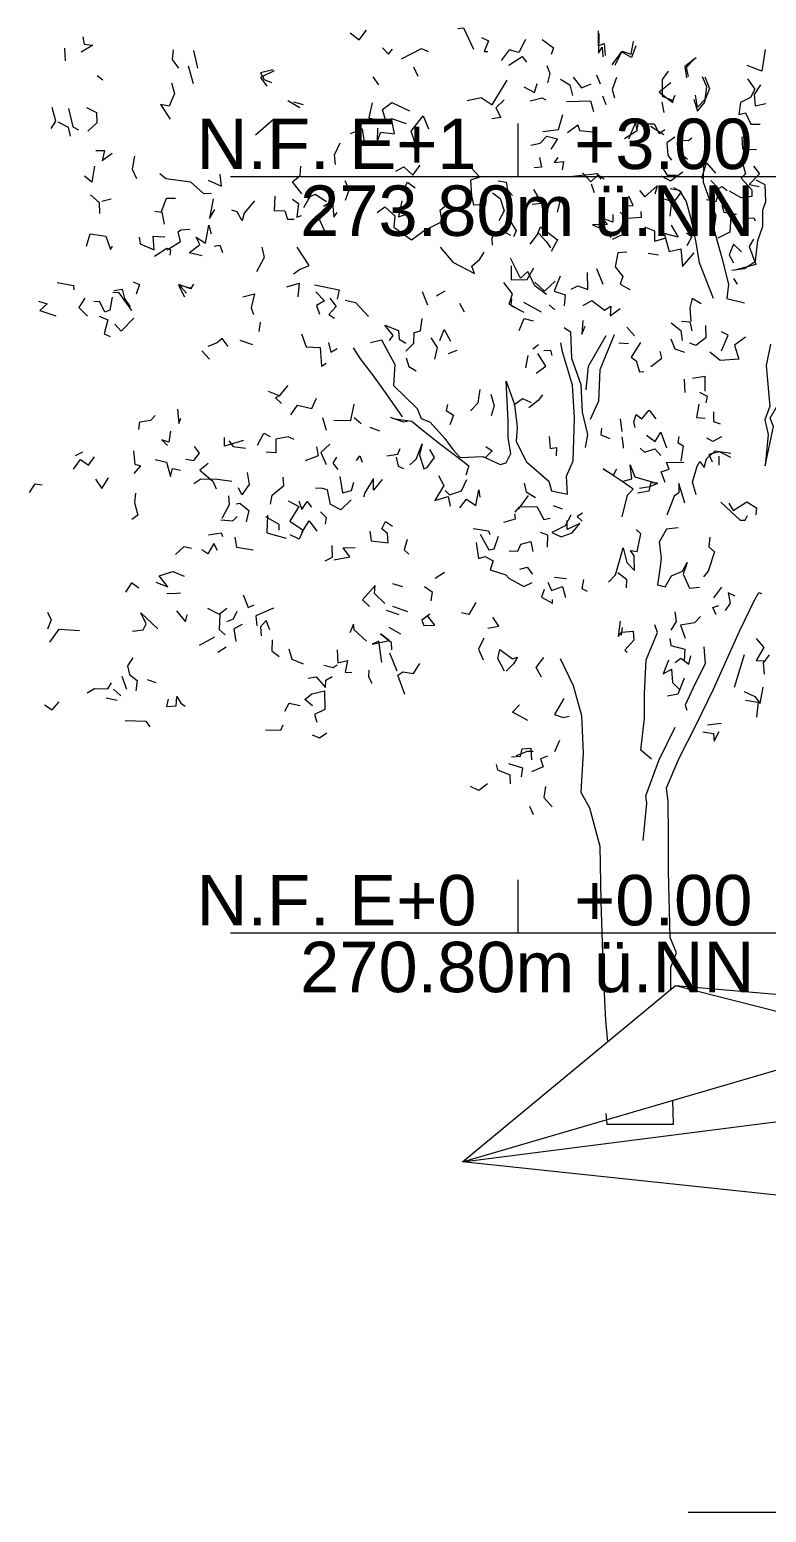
# Model space of a CAD drawing. Header units: millimetres. Extents: x -23163 to 3734, y -4540 to 11969.
# Drawn here: x -23163 to -20242, y -2040 to 3841 of the extents above; entities that cross this region are included whole.
import ezdxf

# ---------------------------------------------------------------- set-up
doc = ezdxf.new("R2010")
doc.units = ezdxf.units.MM
for name, color, linetype, lineweight in [('A-DETL', 90, 'Continuous', 9), ('A-FLOR-LEVL', 51, 'Continuous', 9), ('A-GENM', 13, 'Continuous', 9), ('C-TOPO', 7, 'Continuous', 9), ('G-IMPT', 8, 'Continuous', 9)]:
    doc.layers.add(name, color=color, linetype=linetype, lineweight=lineweight)
doc.styles.add('Arial', font='arial.ttf', dxfattribs={"height": 200})

# ---------------------------------------------------------------- blocks, each defined once
blk = doc.blocks.new('TREE 7M - Baum_29a_dwg-394110-West')
at = {"layer": 'G-IMPT'}
for p, q in [((-23024.2, 3767.9), (-23022.1, 3717.5)), ((-22512.8, 3757.9), (-22497.1, 3687.7)), ((-22895.6, 3659.4), (-22872.9, 3642.2)), ((-22534.3, 3698.2), (-22514.7, 3628)), ((-21801.8, 3654.1), (-21780.1, 3622.3)), ((-21641.3, 3694), (-21623.5, 3656.9)), ((-20915.5, 3661.8), (-20900.4, 3626)), ((-22139.7, 3559.6), (-22091.7, 3531.8)), ((-22117.2, 3554.3), (-22078.7, 3543.8)), ((-20891.7, 3578.3), (-20877.9, 3543.9)), ((-20656.2, 3553.4), (-20647.5, 3512.4)), ((-20648.7, 3423.6), (-20700.8, 3456.7)), ((-20936.1, 3229.8), (-20925, 3195.4)), ((-22876.8, 3161.2), (-22840, 3170.5)), ((-21059.2, 3163.4), (-21071.7, 3117)), ((-20709.7, 2954.5), (-20669.9, 2947.9)), ((-20914.7, 2893.3), (-20889.9, 2831)), ((-20372.5, 2854.2), (-20357.6, 2831.7)), ((-21606.8, 2802.3), (-21584.7, 2749.4)), ((-21549.7, 2785.2), (-21515.7, 2805.1)), ((-21439, 2720.4), (-21456.7, 2754.8)), ((-21204.5, 2760.4), (-21135.2, 2722.1)), ((-21102.6, 2749.9), (-21079.8, 2730.1)), ((-22249.4, 2681), (-22254.1, 2643.9)), ((-20794.7, 2661.5), (-20765.1, 2627.1)), ((-22278.3, 2590.9), (-22328.8, 2608)), ((-21167.1, 2575), (-21144.9, 2592.2)), ((-20826.7, 2599.2), (-20788.3, 2596.6)), ((-22480, 2566.8), (-22450.4, 2533.7)), ((-21502.3, 2556), (-21468.2, 2569.3)), ((-21194.9, 2499.4), (-21186.5, 2548.4)), ((-20568, 2455.1), (-20564.5, 2402.1)), ((-22217.1, 2406.8), (-22170.6, 2388.3)), ((-22001.4, 2302.3), (-21987.4, 2252)), ((-21875.9, 2302.5), (-21847.8, 2278.7)), ((-20821.7, 2297.1), (-20814.3, 2246.8)), ((-21814.5, 2264.1), (-21776, 2249.6)), ((-22981.7, 2151.4), (-22951.6, 2166)), ((-20429, 2113.4), (-20428.3, 2149.2)), ((-21186.6, 1993.3), (-21225.3, 1938.9)), ((-21086.8, 1953.6), (-21050.9, 1940.4)), ((-21555, 1665.6), (-21518.4, 1689.4)), ((-21034.5, 1662.2), (-21082.1, 1667.4)), ((-21723.7, 1644.1), (-21683.9, 1632.3)), ((-20419.7, 1629.8), (-20450.7, 1587.4)), ((-21749.7, 1538.1), (-21699.2, 1521)), ((-21723.6, 1554), (-21665.1, 1532.9)), ((-21739.3, 1470.6), (-21692.7, 1444.1)), ((-20813.3, 1470.3), (-20816.8, 1439.9)), ((-22489.8, 1399.4), (-22428.3, 1432.6)), ((-22416.7, 1371.7), (-22384, 1392.9)), ((-21706.1, 1297), (-21735, 1368.5)), ((-20329.4, 1361), (-20369.5, 1232.4)), ((-22796.9, 1277.2), (-22778.9, 1225.5)), ((-22696.3, 1264), (-22663.1, 1252.1)), ((-22860.2, 1191), (-22816.5, 1181.7)), ((-22830.4, 1225.4), (-22800.9, 1199)), ((-20421.3, 1089.2), (-20475.4, 1082.5)), ((-21080, 978.5), (-21060.9, 1022.2)), ((-21164.4, 726.6), (-21179.4, 759.7))]:
    blk.add_line(p, q, dxfattribs=at)
at = {"layer": 'G-IMPT', "flags": 128}
for points in [[(-21891.8, 3828.9), (-21855.7, 3801.1), (-21827.3, 3839.5)], [(-21465.4, 3845.3), (-21443, 3848), (-21403.3, 3763.2)], [(-20909.2, 3836.7), (-20908.2, 3777.1), (-20884.6, 3786.4), (-20881.1, 3738.7)], [(-20906.3, 3826.1), (-20907.7, 3747.9), (-20892.2, 3771.8), (-20890.3, 3733.3)], [(-22952.3, 3813), (-22946.5, 3783.9), (-22912.1, 3779.9), (-22959.2, 3752.1)], [(-21764, 3769.4), (-21739.8, 3744.3), (-21724.3, 3764.1)], [(-21688, 3725.8), (-21609.4, 3766.9), (-21582.8, 3755)], [(-21371.1, 3809.6), (-21343.1, 3796.4), (-21360.9, 3754), (-21346.4, 3754)], [(-21196.6, 3801.9), (-21223.4, 3750.2), (-21261.9, 3760.7), (-21292.9, 3718.3)], [(-21130.5, 3802), (-21085.1, 3768.9), (-21095.2, 3742.4)], [(-20852.8, 3701.6), (-20814, 3756), (-20778.2, 3744.1), (-20768.4, 3794.4)], [(-20758.9, 3777.2), (-20776.6, 3730.8), (-20816.6, 3753.3), (-20842.2, 3699)], [(-22571.1, 3688.9), (-22596.8, 3723.3), (-22592.1, 3760.4)], [(-21262.2, 3699.8), (-21210, 3734.3), (-21192.4, 3711.8)], [(-20520.4, 3729.8), (-20564.7, 3695.3), (-20558.7, 3650.3)], [(-20530.8, 3724.5), (-20559.4, 3691.3), (-20552.2, 3655.6)], [(-20246.1, 3762), (-20259.2, 3675.8), (-20317.7, 3698.3)], [(-22198.5, 3681.4), (-22247.2, 3669.4), (-22233.5, 3643), (-22204.3, 3631.1)], [(-22193.2, 3677.5), (-22246.9, 3650.9), (-22222.5, 3616.5)], [(-21111.6, 3698.6), (-21100.5, 3666.8), (-21109.2, 3629.7)], [(-21007.8, 3652.4), (-20974.1, 3610), (-20936.1, 3626)], [(-20836.1, 3651.3), (-20852.5, 3603.5), (-20844, 3570.4)], [(-20630.4, 3676.7), (-20655, 3643.5), (-20655.2, 3577.3), (-20612.7, 3560.1), (-20603.8, 3581.3)], [(-20529.5, 3565.5), (-20514.2, 3517.8), (-20485.8, 3553.6), (-20477.5, 3614.6), (-20495.3, 3654.3)], [(-20486.1, 3654.3), (-20466.8, 3608), (-20483.3, 3566.9), (-20514.5, 3533.7), (-20523.2, 3581.4)], [(-20316.9, 3646.6), (-20287.1, 3605.6), (-20305.1, 3572.4), (-20344.4, 3552.5), (-20350.2, 3504.8), (-20323.9, 3511.4), (-20303.3, 3466.4), (-20266.4, 3466.5)], [(-22600.6, 3630.6), (-22588, 3588.2), (-22609.6, 3537.8), (-22644.1, 3544.4), (-22606.1, 3486.2)], [(-21427.7, 3560.5), (-21372.4, 3572.4), (-21328.4, 3543.3), (-21269.2, 3640.1)], [(-21202.7, 3613.7), (-21161.4, 3591.2), (-21150.1, 3627)], [(-21057.9, 3644.4), (-21020.5, 3621.9), (-21010.6, 3579.5)], [(-20620.4, 3630.3), (-20666.1, 3593.2), (-20612.5, 3552.2), (-20607.6, 3574.7)], [(-20265, 3622.8), (-20289.4, 3584.3), (-20286.1, 3539.3), (-20243.9, 3548.6)], [(-23077.1, 3448.5), (-23059.1, 3477.7), (-23073.2, 3532)], [(-22937.1, 3532.1), (-22898.5, 3512.3), (-22896.5, 3471.2), (-22931.6, 3438.1)], [(-21805.3, 3550.7), (-21817.6, 3491.1), (-21785.7, 3483.2)], [(-21748.5, 3470), (-21764, 3524.3), (-21727.4, 3552.1), (-21656.9, 3519.1)], [(-21281.1, 3563.3), (-21315, 3531.4), (-21294.5, 3493), (-21330.1, 3487.7)], [(-21178, 3559.4), (-21130.7, 3570.1), (-21116, 3562.2)], [(-21034, 3555.6), (-20938.9, 3558.4), (-20927.7, 3516)], [(-23051.1, 3475), (-23009.8, 3453.9), (-23002.6, 3418.1)], [(-23008.4, 3528.1), (-22991.3, 3455.2), (-22968.7, 3443.3)], [(-22166.1, 3481.4), (-22196.6, 3485.3), (-22266.9, 3423)], [(-21783.9, 3450), (-21784.3, 3397), (-21770.4, 3434.2), (-21716.1, 3427.6), (-21727.7, 3488.5), (-21669.3, 3468.7)], [(-21682.6, 3395.8), (-21628, 3369.4), (-21650.3, 3438.3), (-21602.4, 3499.3), (-21581.7, 3447.6)], [(-21128.5, 3437.6), (-21065.2, 3445.6), (-21049, 3503.9)], [(-20748.7, 3480.4), (-20756, 3438), (-20804.3, 3407.5)], [(-20787.2, 3407.5), (-20760.5, 3471.2), (-20754.7, 3439.4)], [(-21890.5, 3428.7), (-21844.6, 3447.3), (-21837.2, 3402.3)], [(-21175.1, 3383.2), (-21138.3, 3391.2), (-21112.3, 3419.1), (-21069.9, 3408.5), (-21096.9, 3367.4)], [(-21030.7, 3433.7), (-20988.9, 3462.9), (-20983.2, 3441.7), (-20919.7, 3433.9)], [(-20727.4, 3467.2), (-20686.4, 3467.3), (-20667.3, 3428.9), (-20643.8, 3444.8)], [(-20605, 3414.4), (-20636.3, 3391.8), (-20632.9, 3342.8), (-20618, 3322.9)], [(-20575.7, 3402.5), (-20550.6, 3401.2), (-20537.6, 3411.8)], [(-20338.2, 3416), (-20336.1, 3368.3), (-20280.5, 3365.7)], [(-22899.9, 3361.3), (-22865.6, 3361.3), (-22875.5, 3321.5), (-22836.4, 3350.7)], [(-21950.6, 3306.7), (-21953.9, 3345.2), (-21932.2, 3391.6)], [(-20580.6, 3377.3), (-20585.5, 3353.4), (-20554.7, 3327)], [(-22905.5, 3299), (-22916.4, 3236.7), (-22945.8, 3260.5)], [(-22747.7, 3338.9), (-22756.1, 3287.2), (-22739.6, 3250.1)], [(-22083.4, 3190), (-22121.2, 3237.6), (-22089.9, 3262.9), (-22087.9, 3300)], [(-21711, 3279.2), (-21679.6, 3296.5), (-21643.4, 3263.4), (-21615, 3303.2)], [(-21424.9, 3307.4), (-21377.8, 3255.8), (-21414.6, 3243.8), (-21410.9, 3181.5), (-21402.4, 3145.8), (-21353.5, 3147.1), (-21350.5, 3201.5)], [(-21141.3, 3334.2), (-21132.7, 3295.8), (-21161.8, 3293.1)], [(-21068.6, 3334.3), (-21082.8, 3314.4), (-21045.9, 3318.4), (-21050.7, 3285.3)], [(-20497.9, 3251.5), (-20479.1, 3312.5), (-20442.8, 3271.5)], [(-20491.1, 3319.1), (-20492.4, 3235.6), (-20457.8, 3140.3), (-20441.4, 3104.5), (-20449.7, 3050.2), (-20418.8, 2936.3), (-20391.9, 2831.6), (-20398.9, 2774.6), (-20328.6, 2757.5)], [(-20336.5, 3312.7), (-20323.9, 3269), (-20342.1, 3251.7), (-20299, 3205.4), (-20298.6, 3178.9), (-20342.1, 3173.5), (-20387.5, 3200)], [(-20292.7, 3299.5), (-20268.4, 3269), (-20310, 3226.6), (-20270.2, 3218.7)], [(-22646.1, 3270.1), (-22623.4, 3250.3), (-22525.4, 3237.2), (-22473.1, 3190.8), (-22442.7, 3192.2)], [(-22455.5, 3243.9), (-22402.3, 3220.1), (-22407, 3267.8)], [(-21909.9, 3165), (-21896.1, 3206.1), (-21911.2, 3241.9)], [(-21683.4, 3202.4), (-21664.1, 3235.5), (-21634.7, 3213.1)], [(-21304.9, 3241.3), (-21273.1, 3236), (-21268.6, 3205.5), (-21248.4, 3183)], [(-21009.3, 3260.2), (-20913, 3270.9), (-20898.1, 3248.4)], [(-20971.2, 3273.5), (-20937.6, 3237.7), (-20909, 3265.6), (-20885, 3249.7)], [(-20659.3, 3261.9), (-20621.9, 3240.8), (-20572.3, 3276.6)], [(-20653.2, 3292.4), (-20635.5, 3263.3), (-20598.5, 3263.3)], [(-20462.1, 3242.3), (-20431.2, 3210.5), (-20416.8, 3218.5), (-20396.7, 3202.6)], [(-20378.3, 2887.3), (-20328.2, 2894), (-20285.1, 2923.2), (-20275.9, 3005.3), (-20255.7, 3061), (-20255.4, 3124.6), (-20244.1, 3159.1), (-20246.5, 3225.3), (-20282.5, 3243.8)], [(-22922.2, 3186.3), (-22887.3, 3155.9), (-22886.6, 3112.2)], [(-22190.2, 3180.6), (-22193.3, 3123.6), (-22151, 3122.3), (-22139.9, 3089.2), (-22113.4, 3089.3)], [(-22075.9, 3135.7), (-22050.2, 3179.4), (-22030.5, 3188.7), (-21985.2, 3159.6)], [(-21998.1, 3141.1), (-21962.7, 3162.3), (-21956.7, 3199.4)], [(-21785, 3116.1), (-21755, 3138.7), (-21714.7, 3103), (-21719.3, 3057.9), (-21648.4, 3007.7), (-21598.9, 3044.8), (-21526.8, 3080.7), (-21535.5, 3125.7), (-21504.2, 3149.6), (-21523.3, 3188), (-21482.8, 3218.5)], [(-21327.9, 3193.5), (-21297.1, 3171.1), (-21281.8, 3122.1), (-21302.3, 3082.3)], [(-21165.6, 3207), (-21131.7, 3151.4), (-21169.9, 3147.4)], [(-20803.9, 3142.5), (-20769.6, 3143.9), (-20787.4, 3180.9)], [(-20744.2, 3203.5), (-20723.9, 3178.4), (-20674.5, 3222.2), (-20683.2, 3189)], [(-20622.8, 3211.6), (-20587, 3205), (-20559.8, 3160), (-20542.9, 3096.4), (-20522.9, 3003.7), (-20508.3, 2917.6), (-20453.1, 2775.9)], [(-20609.6, 3215.6), (-20579, 3198.4), (-20610, 3156)], [(-20428.4, 3202.6), (-20442.2, 3157.5), (-20479.4, 3166.7)], [(-22666.1, 3121.7), (-22638.3, 3117.8), (-22629.6, 3070.1)], [(-22641, 3116.4), (-22620.7, 3172.1), (-22585.1, 3172.2)], [(-22435.8, 3169.7), (-22450.3, 3091.5), (-22428.5, 3127.3)], [(-22271.8, 3161.9), (-22312, 3112.9), (-22320.7, 3082.4), (-22339.8, 3118.1), (-22361.1, 3124.7)], [(-22120, 3168.7), (-22097.3, 3151.5), (-22103, 3097.2), (-22084.6, 3103.9)], [(-21997.9, 3129.1), (-22013, 3086.7), (-21995.2, 3045.7)], [(-21962.8, 3167.6), (-21956.4, 3097.4), (-21943.5, 3116)], [(-21686.7, 3162.6), (-21700.1, 3099), (-21651.5, 3115)], [(-20820.7, 3117.3), (-20796.5, 3093.5), (-20737.1, 3097.5), (-20737.5, 3120.1)], [(-20647.2, 3170.5), (-20618, 3161.3), (-20624.9, 3101.6)], [(-20418.2, 3144.3), (-20409.9, 3116.5), (-20360.8, 3108.6), (-20383.1, 3098), (-20386.1, 3038.3), (-20434.6, 3014.4)], [(-22478.3, 2944.4), (-22530, 2956.2), (-22488.3, 2989.4), (-22502, 3018.6), (-22465.9, 2994.8), (-22452.5, 3065), (-22442.7, 3030.6)], [(-21253.4, 3083.7), (-21296.4, 3046.5), (-21256.4, 3025.4)], [(-21256, 3079.7), (-21234.2, 3042.6), (-21244.4, 3018.7)], [(-21152, 3022.8), (-21136.8, 3058.6), (-21069.9, 3007), (-21095.5, 2960.6)], [(-20850.9, 3108), (-20850.4, 3077.5), (-20892.9, 3093.4), (-20872.7, 3068.2), (-20930.8, 3066.8), (-20876.3, 3044.4), (-20858.7, 3016.6)], [(-20724.6, 3059.1), (-20684.7, 3043.3), (-20685.4, 3002.2), (-20643.3, 3014.2)], [(-20619.1, 3065.9), (-20591.8, 3018.2), (-20646.2, 3032.7), (-20626.6, 2961.2), (-20580.5, 2971.8), (-20574.1, 2901.6), (-20527.4, 2956)], [(-20334.2, 3094), (-20291.9, 3094.1), (-20286.4, 3082.2)], [(-22937.3, 2982.3), (-22923.6, 3031.3), (-22861.3, 3022.1), (-22842, 2969.1), (-22834.3, 2982.4)], [(-22729.2, 3018.3), (-22724.8, 2991.8), (-22668.9, 2968), (-22673.8, 3022.3), (-22627.5, 3019.7)], [(-22617.4, 2968.1), (-22565.1, 3001.3), (-22573.6, 3039.7), (-22563.2, 3047.6), (-22527.6, 3050.3)], [(-21327.1, 2986.8), (-21328.9, 3014.7), (-21317.3, 3035.9), (-21298.9, 3038.6)], [(-21177.9, 2989.7), (-21145.6, 3033.4), (-21113.3, 2999), (-21097.1, 2975.2)], [(-20851.9, 3009.9), (-20812.6, 3028.5), (-20815.7, 3055)], [(-20557.8, 3035.5), (-20537.7, 3020.9), (-20556.9, 2983.8)], [(-20293.2, 3010.6), (-20309.9, 2981.5), (-20283.6, 2909.9), (-20366.4, 2887.3)], [(-22668.5, 2942.8), (-22618.8, 2974.7), (-22604.2, 2968.1), (-22606.5, 2946.9)], [(-22431.4, 2982.9), (-22409, 2986.9), (-22397.9, 2957.7)], [(-22242.4, 2977.8), (-22232.5, 2936.7), (-22263.2, 2881)], [(-22116.5, 2871.9), (-22093, 2889.2), (-22054.9, 2905.1), (-22102.4, 2978)], [(-21535.7, 2978.6), (-21484.5, 2919.1), (-21399.2, 2874.1), (-21409, 2903.3), (-21377.7, 2931.1), (-21361, 2959)], [(-20794.3, 2958.3), (-20831.2, 2955.6), (-20840.9, 2900), (-20811.2, 2861.6), (-20821.3, 2831.1), (-20782.6, 2810)], [(-20339.9, 2960.2), (-20372.1, 2990.7), (-20388.6, 2948.2), (-20372.2, 2916.5)], [(-21113.8, 2791), (-21159.3, 2825.4), (-21188, 2882.3), (-21216.6, 2855.8), (-21256.2, 2935.3)], [(-21253.1, 2904.8), (-21253.5, 2849.1), (-21190.1, 2850.5), (-21163.1, 2896.9)], [(-23053.8, 2837.7), (-22988.9, 2825.8), (-22987.3, 2808.6)], [(-22752.7, 2840.7), (-22727.4, 2830.1), (-22740, 2791.7)], [(-22519.7, 2814.5), (-22572.8, 2827.7), (-22548.3, 2781.3)], [(-22513.4, 2831.7), (-22525, 2813.2), (-22571.5, 2830.3), (-22540.6, 2795.9)], [(-22143.4, 2821.6), (-22094.7, 2834.9), (-22099.1, 2781.9)], [(-22033.9, 2828.3), (-21935.8, 2808.6), (-21943.1, 2771.5)], [(-21218.5, 2727.3), (-21261.2, 2752.4), (-21248.6, 2793.5), (-21282.4, 2838.5)], [(-21159.6, 2840), (-21122, 2804.2), (-21079.1, 2844)], [(-21059.6, 2863.9), (-21082.4, 2804.3), (-21039.9, 2789.8), (-21043.1, 2746)], [(-21015.1, 2812.3), (-20988.9, 2825.6), (-20949, 2809.8), (-20951.5, 2877.3)], [(-23127.9, 2764.7), (-23093.4, 2754.2), (-23122, 2727.6), (-23059.6, 2706.5)], [(-22944.4, 2775.6), (-22967.6, 2738.4), (-22934, 2704)], [(-22836.2, 2779.7), (-22844.6, 2728), (-22864.3, 2720), (-22884.8, 2761), (-22908.6, 2762.3)], [(-22757.4, 2726.8), (-22807.4, 2796.9), (-22832.5, 2798.2)], [(-22828.7, 2806.2), (-22795.8, 2811.5), (-22787.2, 2774.4), (-22764.2, 2741.3)], [(-22317.1, 2781.6), (-22271.1, 2793.6), (-22284.7, 2737.9), (-22275, 2711.4)], [(-22028.1, 2801.8), (-21993.2, 2766.1), (-22025.9, 2747.5), (-22013.5, 2713.1)], [(-21972.2, 2775.4), (-21947.9, 2743.6), (-21976.4, 2711.8), (-21953.8, 2697.2)], [(-21819.1, 2702.7), (-21868.9, 2757), (-21911.3, 2766.2)], [(-21252.3, 2773.6), (-21254.5, 2747.1), (-21203.8, 2720.7)], [(-20967.8, 2747.5), (-20933.8, 2767.4), (-20883, 2729), (-20858.1, 2744.9), (-20861.5, 2706.5), (-20821, 2734.4)], [(-20500.3, 2753.3), (-20536.3, 2774.5), (-20544.9, 2737.4), (-20541.4, 2683)], [(-22887.8, 2704.1), (-22853.2, 2689.5), (-22868.1, 2633.9), (-22844.2, 2624.6)], [(-22825.2, 2672.3), (-22799.6, 2644.6), (-22750.3, 2696.3)], [(-21735.7, 2608.7), (-21721.4, 2627.3), (-21755.1, 2668.3), (-21700.6, 2647.2), (-21697.4, 2612.8), (-21670.8, 2598.2)], [(-21671.6, 2566.4), (-21639.1, 2598.2), (-21638.4, 2639.3), (-21613.4, 2646), (-21606.3, 2695)], [(-21536.2, 2607.6), (-21519.7, 2651.4), (-21493.9, 2605)], [(-21222.4, 2647.8), (-21202.1, 2695.5), (-21166.3, 2686.3)], [(-21043, 2659.9), (-21017.6, 2642.7), (-21014.6, 2538.1), (-20977.2, 2433.4), (-20971.4, 2323.5), (-20951.4, 2234.7), (-20959.9, 2184.3)], [(-20969.5, 2687.8), (-20973.9, 2633.5), (-20959.9, 2665.3)], [(-20619.3, 2677.7), (-20580.4, 2647.2), (-20575.8, 2607.5)], [(-20578.4, 2684.3), (-20545.4, 2681.7), (-20536.8, 2646)], [(-20483, 2667.2), (-20482.2, 2618.2), (-20521.3, 2587.7), (-20545.3, 2598.2)], [(-22375.9, 2584.1), (-22398.9, 2615.9), (-22419.7, 2598.6), (-22456.5, 2584)], [(-22084.8, 2634.8), (-22066.8, 2583.2), (-22011.3, 2580.6), (-22006.1, 2506.4), (-21986.5, 2518.3)], [(-21977.3, 2600.5), (-21968.7, 2562.1), (-21943.8, 2576.7)], [(-21810.8, 2600.7), (-21767.4, 2611.3), (-21714.3, 2513.4), (-21719.5, 2429.9), (-21626.8, 2338.6), (-21610.3, 2298.8), (-21574.4, 2284.3), (-21516.6, 2219.4), (-21485.5, 2175.8), (-21455.9, 2144), (-21366.1, 2148.1), (-21296.9, 2116.4), (-21273.2, 2123), (-21255.4, 2160.1), (-21265.6, 2222.4), (-21265.4, 2291.3), (-21273.3, 2446.3), (-21240.1, 2354.9), (-21229.3, 2264.8), (-21233.7, 2207.9), (-21192.7, 2127.1), (-21104.3, 2050.3), (-21093.1, 2011.9), (-21029.5, 1998.8), (-21034.6, 2070.3), (-21007.9, 2131.3), (-21002.7, 2300.9), (-21010.2, 2430.7), (-21050.6, 2563.2), (-21056.5, 2599)], [(-21572, 2618.2), (-21547.6, 2579.8), (-21557.4, 2534.7)], [(-20955.7, 2412.2), (-20946.7, 2506.3), (-20877.4, 2628.3)], [(-20845.7, 2631), (-20901.5, 2491.8), (-20907.4, 2367.3), (-20940.5, 2294.3)], [(-20740.8, 2600.7), (-20778.2, 2542.3), (-20758.1, 2527.8), (-20744.2, 2484.1), (-20727, 2485.4)], [(-20620.9, 2614.1), (-20604.4, 2575.6), (-20565.8, 2562.4)], [(-20323.7, 2621), (-20368.1, 2589.2), (-20351.4, 2533.6), (-20425.3, 2528.2), (-20465.4, 2561.2)], [(-20419.3, 2566.6), (-20392.6, 2628.9), (-20419.2, 2642.1)], [(-20225.5, 2593.3), (-20242.6, 2508.5), (-20231.4, 2389.3), (-20228.1, 2348.2), (-20248.3, 2293.9), (-20234.2, 2235.6), (-20246.7, 2111), (-20213.6, 2267.4), (-20226, 2300.5), (-20196.5, 2353.5), (-20154.6, 2458.3)], [(-21880.5, 2579.4), (-21852, 2535.7), (-21807.5, 2477.5), (-21762.8, 2415.3), (-21685.7, 2305.4)], [(-21669.8, 2539.9), (-21658.7, 2505.5), (-21630.6, 2488.3)], [(-21154.9, 2478.3), (-21115.8, 2506.1), (-21148.3, 2556.4)], [(-21123.4, 2568.4), (-21097, 2569.8), (-21092.7, 2548.6)], [(-20699.6, 2505.3), (-20656.6, 2538.5), (-20662.3, 2565)], [(-22139.6, 2429.4), (-22173.2, 2388.3), (-22187.6, 2380.3), (-22164.8, 2357.8)], [(-21415.3, 2329.5), (-21384.2, 2361.4), (-21377.1, 2414.4)], [(-20535.1, 2459.1), (-20485, 2467.1), (-20485.3, 2407.5)], [(-22127.1, 2312.8), (-22101.3, 2351.2), (-22044.3, 2338.1), (-22025.1, 2379.2)], [(-21956.3, 2291.8), (-21888.9, 2290.5), (-21875.5, 2355.5)], [(-21505.6, 2354.6), (-21511.8, 2330.8), (-21482.4, 2312.2), (-21496.3, 2273.8)], [(-21334.5, 2394.6), (-21320.6, 2349.5), (-21333.1, 2309.8)], [(-21242.7, 2352.3), (-21208.7, 2377.5), (-21174.1, 2361.6)], [(-21129.7, 2392.2), (-21146.5, 2369.6), (-21183.1, 2341.7)], [(-20509.6, 2355.8), (-20518, 2302.8), (-20483.6, 2300.2)], [(-20506.4, 2403.5), (-20475.8, 2387.7), (-20481.9, 2361.1)], [(-22729.8, 2255.1), (-22726.3, 2285.6), (-22682.9, 2292.2), (-22664.7, 2310.8)], [(-22576.6, 2336.1), (-22571.7, 2279.1), (-22562.8, 2300.3)], [(-21733.3, 2304), (-21681.5, 2285.5), (-21664.3, 2288.2)], [(-21712, 2297.4), (-21647.2, 2288.2), (-21608.3, 2255.1), (-21532, 2195.6), (-21469.2, 2148), (-21421, 2110.9), (-21433.6, 2073.8)], [(-20761.7, 2262.8), (-20767.3, 2285.3), (-20757.3, 2314.4), (-20735.8, 2297.2), (-20706, 2331.7), (-20680.4, 2297.3)], [(-20451, 2325.4), (-20451.7, 2287), (-20425.1, 2277.7)], [(-22604.2, 2248.6), (-22611.4, 2204.9), (-22639.3, 2214.1), (-22616.5, 2191.6)], [(-22259.8, 2193.4), (-22234.2, 2241.1), (-22208.9, 2227.9)], [(-20895.1, 2259.9), (-20898.6, 2233.4), (-20862.7, 2218.9)], [(-20716.3, 2232.3), (-20682.8, 2207.2), (-20659.7, 2244.3), (-20637.5, 2182.1)], [(-22544.2, 2137.4), (-22512.5, 2132.1), (-22489.2, 2161.3), (-22509.4, 2187.8)], [(-22314.3, 2211.9), (-22390.5, 2189.2), (-22389.8, 2223.7)], [(-22373.7, 2210.5), (-22356.2, 2188), (-22307.2, 2181.4)], [(-22113.6, 2214.8), (-22137.5, 2226.6), (-22186.3, 2217.3), (-22186.7, 2163), (-22225, 2165.6)], [(-22068.6, 2132.7), (-22017.4, 2152.6), (-22024.6, 2185.7)], [(-21973.2, 2196.4), (-22008.4, 2164.5), (-21987.8, 2116.9)], [(-21746.6, 2150.3), (-21703.1, 2156.9), (-21694.2, 2179.5)], [(-21654.9, 2114.6), (-21630.1, 2137.2), (-21606, 2198.1), (-21617.2, 2154.4), (-21600.4, 2098.8), (-21586, 2104.1), (-21557.6, 2143.9), (-21576.6, 2175.6)], [(-21353.6, 2187.8), (-21329.5, 2170.6), (-21356.8, 2142.8)], [(-21103.2, 2227.9), (-21098.5, 2180.2), (-21073.5, 2184.2), (-21075.6, 2151.1)], [(-20815.2, 2225.6), (-20809.4, 2189.8), (-20809.2, 2180.5)], [(-20741.8, 2180.6), (-20724.4, 2164.8), (-20683.7, 2178.1), (-20659.5, 2151.6)], [(-20588.1, 2227.2), (-20592.9, 2203.3), (-20571.6, 2190.1), (-20581.2, 2129.1)], [(-20419, 2226.1), (-20454.3, 2207.5), (-20477, 2220.7)], [(-22988.8, 2098.4), (-22961.6, 2135.6), (-22929.6, 2113.1), (-22906.3, 2146.2)], [(-22750.9, 2170.3), (-22746, 2117.3), (-22723.5, 2110.7), (-22749.4, 2080.2)], [(-22665.7, 2135.9), (-22620.7, 2125.4), (-22603.9, 2068.4), (-22596.5, 2100.2), (-22564.7, 2093.6)], [(-22455.5, 2120.3), (-22488, 2093.7), (-22437.1, 2050.1), (-22423.4, 2019.6)], [(-21946, 2144.7), (-21960.1, 2122.2), (-21941.2, 2097)], [(-21866.5, 2131.6), (-21853.6, 2150.1), (-21843.9, 2125)], [(-21709.5, 2145), (-21701, 2109.3), (-21681, 2100)], [(-20643.2, 2044.3), (-20658.4, 2086.7), (-20626.9, 2097.3), (-20637.9, 2123.8), (-20569.2, 2125.2)], [(-20519.5, 1995.4), (-20534.9, 2045.7), (-20516.1, 2109.4), (-20505.8, 2127.9), (-20488.3, 2104.1), (-20479.6, 2138.5), (-20444.5, 2170.4), (-20382.2, 2161.2)], [(-20381.9, 2144), (-20427.2, 2166.4), (-20469.3, 2155.8), (-20456.9, 2126.6)], [(-22902.2, 2057.5), (-22876.5, 2021.7), (-22850.8, 2062.8)], [(-22512.3, 2040.7), (-22483.5, 2059.3), (-22417.4, 2058), (-22361.8, 2050.2)], [(-22300.3, 2084.7), (-22292.9, 2037), (-22321.3, 1995.9), (-22335, 2023.7)], [(-22208.4, 1958.9), (-22201.1, 1994.7), (-22155.5, 2033.2), (-22157.3, 2066.3)], [(-21932.8, 2069.2), (-21922.5, 2004.3), (-21887, 2013.6), (-21877, 2046.8)], [(-21764.9, 2056.2), (-21799.8, 2015.1), (-21799.3, 2060.1), (-21834, 2004.4), (-21839, 1987.2)], [(-21541.9, 2072.3), (-21520.1, 2032.6), (-21556.1, 1973), (-21503.5, 1988.9), (-21495, 1950.5)], [(-20814, 1908.9), (-20791.6, 1995.1), (-20769.6, 2018.9), (-20801.6, 2041.4), (-20888.5, 2099.6), (-20847.1, 2074.5), (-20834.3, 2099.7)], [(-20809.7, 2050.7), (-20775.5, 2060), (-20781.7, 2114.3), (-20763.7, 2066.7), (-20673.5, 2040.3), (-20705, 2028.3), (-20744.5, 2021.6)], [(-23162.9, 2005.5), (-23141, 2039.9), (-23113.2, 2036)], [(-22742.8, 2002), (-22747.5, 1964.9), (-22733.4, 1915.9), (-22758.3, 1898.6)], [(-21887.7, 1976.5), (-21929.3, 1936.7), (-21970.6, 1957.9), (-21982.2, 2016.2), (-22007.4, 2022.8), (-22029.8, 2021.4)], [(-21515.8, 2012.7), (-21498.3, 1995.5), (-21451, 2011.5), (-21429.3, 2056.6)], [(-21456.5, 1943.9), (-21430.7, 1978.4), (-21393.3, 1953.3), (-21381.1, 2015.6), (-21378, 1986.4)], [(-21201.9, 2042.3), (-21193.4, 2007.8), (-21157.4, 1985.4)], [(-20673.5, 2044.2), (-20701.2, 2041.6), (-20707.3, 2011.1), (-20752.1, 2003.1)], [(-20565.2, 1963.5), (-20575, 1998), (-20588.9, 2040.4), (-20588.3, 2003.3), (-20606.6, 1991.3), (-20635.8, 1915.8)], [(-22374.1, 1991.8), (-22372.2, 1956.1), (-22400.3, 1901.7)], [(-22344.5, 1960.1), (-22330, 1962.7), (-22293.9, 1933.6), (-22305, 1888.6)], [(-22137.3, 1972.2), (-22096, 1949.8), (-22130.7, 1891.4), (-22078.6, 1855.7), (-22093.8, 1819.9), (-22129.8, 1837.1)], [(-22095, 1972.3), (-22083.9, 1937.9), (-22062, 1969.7), (-22045.7, 1947.2)], [(-21238.3, 1927), (-21220.2, 1948.2), (-21151.5, 1949.6), (-21124.2, 1897.9), (-21099.2, 1903.3)], [(-20422.6, 1966.4), (-20344.8, 1894.9), (-20325, 1894.9), (-20316, 1913.5)], [(-20390.8, 1962.4), (-20373.2, 1933.3), (-20319.6, 1967.8), (-20280.9, 1944), (-20283.1, 1916.2)], [(-22404.2, 1896.4), (-22356.6, 1892.5), (-22339.7, 1909.7)], [(-22173.7, 1855.6), (-22174.1, 1878.1), (-22226.1, 1908.5)], [(-22219.6, 1915.2), (-22222.4, 1844.9), (-22145.4, 1823.8)], [(-22083.7, 1846.4), (-22054.1, 1892.9), (-22024.4, 1851.8)], [(-22009.8, 1928.7), (-21986.9, 1906.2), (-21990.5, 1879.7)], [(-21814.3, 1852.1), (-21808.4, 1813.6), (-21740.9, 1805.8), (-21744.2, 1842.9), (-21766.9, 1861.4), (-21751.6, 1890.6), (-21723.5, 1872)], [(-21282.6, 1887.2), (-21236.5, 1900.5), (-21239.5, 1920.3)], [(-21017.5, 1915.3), (-21039.3, 1872.9), (-21091.7, 1846.3), (-21055.7, 1829.1), (-21011.1, 1845.1), (-20981.3, 1882.2), (-21031.1, 1858.3), (-21031.7, 1894.1)], [(-20970.1, 1923.3), (-20992.3, 1910), (-20972.2, 1891.5)], [(-22453.4, 1836.7), (-22403.4, 1844.7), (-22397.8, 1830.2)], [(-22348.9, 1827.6), (-22343, 1787.8), (-22276.8, 1777.3)], [(-21403.7, 1861.8), (-21342.8, 1852.6), (-21338.6, 1838.1)], [(-21376.9, 1839.3), (-21341.5, 1778.4), (-21320.5, 1782.4), (-21304.1, 1831.5)], [(-21139.2, 1847.6), (-21110, 1837), (-21110.5, 1788)], [(-20867.8, 1649.2), (-20839.2, 1678.3), (-20829.3, 1715.5), (-20809.3, 1785.7), (-20795.1, 1727.4), (-20764.2, 1695.7), (-20765.2, 1754), (-20780.1, 1775.1), (-20753.6, 1771.2), (-20738.9, 1841.4), (-20757.7, 1858.6)], [(-20591.3, 1865.5), (-20637.5, 1860.1), (-20667, 1808.4), (-20658.1, 1746.1), (-20662.8, 1710.4), (-20673.5, 1638.8), (-20642.9, 1630.9), (-20617.3, 1674.6), (-20574, 1693.2), (-20556, 1727.7), (-20571.1, 1681.3), (-20546.4, 1625.7), (-20506.9, 1629.7)], [(-20465.2, 1828.5), (-20469.9, 1790.1), (-20447.1, 1770.2), (-20472.3, 1693.4), (-20490.4, 1670.8)], [(-22521.2, 1783.6), (-22551.7, 1790.2), (-22584.2, 1759.7)], [(-22418, 1774.5), (-22433, 1802.3), (-22456.2, 1762.5), (-22480.2, 1778.4)], [(-21990.7, 1733.9), (-21961.9, 1748.5), (-21962.7, 1794.9)], [(-21956.4, 1737.9), (-21893.2, 1749.9), (-21920.2, 1785.7), (-21872.7, 1787.1)], [(-21665.8, 1819.1), (-21678.4, 1778), (-21659.6, 1760.8)], [(-21392.2, 1807.5), (-21383.2, 1743.9), (-21356.9, 1751.9), (-21325, 1734.7), (-21336.3, 1698.9), (-21275.2, 1679.1), (-21263.1, 1665.9), (-21203.1, 1632.9), (-21170.3, 1648.8)], [(-21260.9, 1773.2), (-21226.5, 1771.9), (-21215.1, 1799.8), (-21175.6, 1810.4), (-21167, 1770.7)], [(-21218.7, 1701.7), (-21189.8, 1709.7), (-21169.5, 1681.9)], [(-22781.2, 1609.7), (-22758.1, 1646.9), (-22730, 1627)], [(-22663, 1649.6), (-22615.2, 1631.1), (-22648.9, 1674.8), (-22595, 1692.1), (-22549.8, 1673.6)], [(-21108.2, 1650.2), (-21093.2, 1617.1), (-21049.8, 1631.7), (-21038.6, 1589.3)], [(-20967.1, 1659.6), (-20973.1, 1623.9), (-20951.8, 1613.3)], [(-20796.1, 1626.7), (-20795.3, 1658.5), (-20830.1, 1686.3)], [(-22618.7, 1604.6), (-22579.1, 1606), (-22564.6, 1607.4)], [(-22316.1, 1599.7), (-22296.8, 1549.4), (-22273.2, 1560)], [(-21754.1, 1564.6), (-21795.7, 1604.3), (-21792.3, 1636.1), (-21842.9, 1579.1), (-21814.7, 1552.6)], [(-21596.7, 1632.4), (-21567.3, 1611.2), (-21572, 1575.4)], [(-21122.3, 1621), (-21133.7, 1590.5), (-21089.7, 1566.7), (-21089.9, 1581.3)], [(-20619.9, 35.1), (-20620.7, 123.1), (-20597.9, 178.7), (-20622.7, 239.7), (-20629.5, 501.4), (-20629.5, 646.8), (-20631.6, 780.2), (-20637.7, 833.2), (-20586.8, 951.2), (-20521.6, 1081.1), (-20451.3, 1225.7), (-20346.8, 1457.7), (-20288.1, 1578.3), (-20271.4, 1608.8), (-20260.8, 1604.8)], [(-20364.9, 1594.1), (-20392.9, 1607.3), (-20385.6, 1566.3), (-20405, 1537.1)], [(-23091.7, 1531.2), (-23078, 1500.7), (-23091.9, 1463.6)], [(-22580.6, 1535.8), (-22545.5, 1492.1), (-22538, 1519.9)], [(-22457.9, 1546.5), (-22411.3, 1522.7), (-22381.3, 1546.6)], [(-22380.4, 1493.6), (-22354.2, 1504.3), (-22340.1, 1534.8)], [(-22196.3, 1546.9), (-22265.8, 1516.3), (-22262.5, 1476.5)], [(-21393.6, 1569), (-21421.8, 1521.3), (-21451, 1527.9)], [(-20604.3, 1531.5), (-20599.7, 1493.1), (-20620.3, 1458.7)], [(-20440.3, 1519.8), (-20454, 1549), (-20430.4, 1556.9)], [(-22754.9, 1454.8), (-22712.7, 1460.1), (-22701.2, 1484), (-22721.8, 1527.7), (-22654.7, 1464.2)], [(-22408.6, 1521.4), (-22411.6, 1461.8), (-22387.4, 1440.6)], [(-22320.8, 1481.8), (-22353.5, 1464.5), (-22344.7, 1414.2)], [(-22210.8, 1460.7), (-22224.6, 1497.8), (-22248, 1472.6), (-22244.7, 1436.8)], [(-21827, 1416.1), (-21876.6, 1461.1), (-21878.3, 1483.6), (-21893.5, 1449.2)], [(-21576.4, 1522.4), (-21607.7, 1498.5), (-21599.4, 1477.3), (-21555.9, 1478.7), (-21584.2, 1514.5)], [(-21345.6, 1467.1), (-21302.2, 1475.1), (-21326.6, 1510.8)], [(-20821.7, 1494.2), (-20828.6, 1434.6), (-20814.4, 1451.8), (-20769.5, 1455.8), (-20767.6, 1420.1), (-20802.6, 1380.3), (-20793.2, 1372.3)], [(-20697.7, 947.1), (-20739.3, 982.8), (-20724.2, 1110.1), (-20724.5, 1208.1), (-20718.8, 1341.9), (-20673, 1449.3), (-20684.1, 1479.8)], [(-20502.3, 1513.1), (-20527, 1487.9), (-20582.3, 1478.6), (-20563, 1426.9)], [(-23083.1, 1412), (-23045.7, 1463.7), (-22965, 1457.2)], [(-22200.9, 1421), (-22202.8, 1377.2), (-22173.4, 1354.8)], [(-21766.1, 1331.4), (-21778.1, 1414.9), (-21804.3, 1404.2), (-21737.2, 1417.6), (-21771.9, 1444), (-21729.1, 1410.9), (-21728.6, 1380.5)], [(-21362.2, 1427.3), (-21382.6, 1383.5), (-21364.7, 1341.2)], [(-20623.7, 1425.5), (-20620.6, 1397.7), (-20564.9, 1383.2), (-20568.1, 1338.1)], [(-20281.6, 1425.9), (-20251.9, 1390.2), (-20281.5, 1338.5), (-20244.5, 1337.2)], [(-22135.6, 1385.3), (-22123, 1344.2), (-22077.8, 1325.7)], [(-21944, 1381.5), (-21940.5, 1329.9), (-21902.3, 1339.2), (-21912.1, 1292.8), (-21885.7, 1291.5)], [(-21279.4, 1296.2), (-21306.7, 1346.5), (-21298, 1382.3), (-21248.5, 1345.3), (-21228.8, 1351.9), (-21244.2, 1325.4), (-21272.8, 1296.2)], [(-20603.7, 1331.5), (-20580.2, 1348.7), (-20549.4, 1324.9), (-20540.7, 1356.7)], [(-20489.8, 1392.6), (-20484.7, 1325), (-20524.4, 1248.1), (-20563.9, 1161.9), (-20557, 1142.1)], [(-20230.3, 1361.1), (-20254.9, 1329.2), (-20250.2, 1284.2)], [(-22753.2, 1348.8), (-22775.1, 1318.3), (-22766.6, 1283.8), (-22737.2, 1260), (-22741.8, 1218.9)], [(-21995.8, 1320.5), (-21960, 1311.3), (-21943, 1321.9)], [(-21818.4, 1300.9), (-21819.3, 1274.4), (-21805.7, 1249.2)], [(-21675.5, 1204.3), (-21703.2, 1281.1), (-21683.6, 1294.4), (-21641.2, 1287.8), (-21615.4, 1326.3)], [(-21133.7, 1272.5), (-21154.2, 1310.9), (-21124.4, 1350.7)], [(-21059.7, 1346.8), (-21007.7, 1239.6), (-20974.2, 1121), (-20967.9, 972.4), (-20976.9, 816.9), (-20942.9, 754.7), (-20901.5, 602.6), (-20898.3, 381.3), (-20888.9, 98.3), (-20879.1, -88.7), (-20871.4, -173.4)], [(-20630.2, 1340.7), (-20650.5, 1286.4), (-20617.8, 1305), (-20614.2, 1252), (-20583.4, 1221.5)], [(-22934.5, 1210.7), (-22905.7, 1228), (-22852.9, 1226.7), (-22838.7, 1250.6)], [(-22058.3, 1268.8), (-22026.7, 1274.1), (-21990.4, 1231.8), (-21988.2, 1260.9), (-21963.3, 1275.5)], [(-20567, 1269.2), (-20592.3, 1205.6), (-20633.2, 1197.6)], [(-22613.1, 1186), (-22620.5, 1156.8), (-22582.3, 1159.5), (-22578.9, 1196.6), (-22564, 1170.1), (-22546.6, 1158.2)], [(-22040.7, 1158.8), (-22071.5, 1184), (-22044.1, 1206.5), (-21994.1, 1218.5), (-21992.9, 1144.3), (-22033.5, 1124.4), (-22023.8, 1093.9)], [(-21045.1, 1187.8), (-21081.1, 1124.2), (-21047.9, 1112.3), (-21022.9, 1117.6)], [(-20329.7, 1216.5), (-20287, 1195.4), (-20265.5, 1168.9), (-20254.6, 1232.5)], [(-20323.8, 1182.1), (-20273.5, 1174.2), (-20280.4, 1114.6)], [(-23104.1, 1162.8), (-23073.4, 1143), (-23046.2, 1174.8)], [(-22151.3, 1137.5), (-22133.3, 1169.3), (-22090.9, 1160.1)], [(-21187.7, 1100.2), (-21247.7, 1133.3), (-21220.4, 1162.5)], [(-22784.7, 1100.9), (-22702.8, 1098.4), (-22686.6, 1075.9)], [(-22228, 1063.2), (-22167.2, 1061.9), (-22157, 1083.2)], [(-20604.7, 1073.1), (-20669.9, 940.5), (-20720.4, 801.3), (-20717.3, 773.5), (-20732, 625.1)], [(-22042.7, 1043.5), (-22013.5, 1031.7), (-21984.7, 1051.6)], [(-20493.5, 1056), (-20451.1, 1049.4), (-20449.2, 1019), (-20428.7, 1057.4)], [(-21252.7, 957), (-21217.1, 959.7), (-21209.6, 988.9), (-21175.3, 991.6), (-21173.2, 945.2)], [(-21165.9, 978.3), (-21189.6, 978.3), (-21234.3, 961)], [(-21110.1, 959.9), (-21137.6, 949.2), (-21126.5, 917.4), (-21172.5, 897.5)], [(-21313, 926.5), (-21307.3, 905.3), (-21259.4, 885.5), (-21257.5, 849.7)], [(-21264.1, 930.5), (-21208.4, 913.4), (-21214.4, 877.6)], [(-21347.4, 849.6), (-21381.3, 823.1), (-21414.5, 838.9)], [(-21117.3, 839.3), (-21124.5, 795.5), (-21090.9, 758.5)], [(-20877.9, -458.5), (-20874.7, -500), (-20610.4, -500), (-20613, -405.6)]]:
    blk.add_lwpolyline(points, dxfattribs=at)
blk = doc.blocks.new('TREE 7M - TREE 7M-394112-West')
blk.add_blockref('TREE 7M - Baum_29a_dwg-394110-West', (0, 0))
blk = doc.blocks.new('Niveau - OKFFB-442205-West')
at = {"layer": 'A-FLOR-LEVL'}
for p, q in [((-21226.5, 468.9), (-21226.5, 257.5)), ((-19966.5, 257.5), (-22366.5, 257.5)), ((-20115.1, 257.5), (-19966.5, 0)), ((-19817.8, 257.5), (-20115.1, 257.5)), ((-19966.5, 0), (-19817.8, 257.5))]:
    blk.add_line(p, q, dxfattribs=at)

msp = doc.modelspace()

# ---------------------------------------------------------------- linework, layer by layer
at = {"layer": 'A-DETL'}
msp.add_line((-18451.7, -2040), (-20551.7, -2040), dxfattribs=at)
at = {"layer": 'C-TOPO'}
for p, q in [((-21446.4, -650), (-20601.9, 50)), ((-20601.9, 50), (-17005.5, -260)), ((-20601.9, 50), (-19775.5, -160)), ((-20601.9, 50), (-20594.3, 48.1)), ((-21446.4, -650), (-19775.5, -160)), ((-21446.4, -650), (-18090.1, -218.4)), ((-21446.4, -650), (-21427.9, -644.6)), ((-17005.5, -1120), (-21446.4, -650))]:
    msp.add_line(p, q, dxfattribs=at)

# ---------------------------------------------------------------- block references
at = {"layer": 'A-FLOR-LEVL'}
for p in [(0, 3000), (0, 0)]:
    msp.add_blockref('Niveau - OKFFB-442205-West', p, dxfattribs=at)
at = {"layer": 'A-GENM'}
msp.add_blockref('TREE 7M - TREE 7M-394112-West', (0, 0), dxfattribs=at)

# ---------------------------------------------------------------- texts
at = {"layer": 'A-FLOR-LEVL', "char_height": 200, "attachment_point": 1, "style": 'Arial'}
for s, insert, width in [('N.F. E+1', (-22501, 3488.2), 1370.886), ('+3.00', (-21003.8, 3488.2), 873.839), ('273.80m ü.NN', (-22090.5, 3223.2), 2228.691), ('N.F. E+0', (-22501, 488.2), 1370.886), ('+0.00', (-21003.8, 488.2), 873.839), ('270.80m ü.NN', (-22090.5, 223.2), 2228.691)]:
    msp.add_mtext(s, dxfattribs=dict(at, insert=insert, width=width))

doc.saveas('drawing.dxf')
